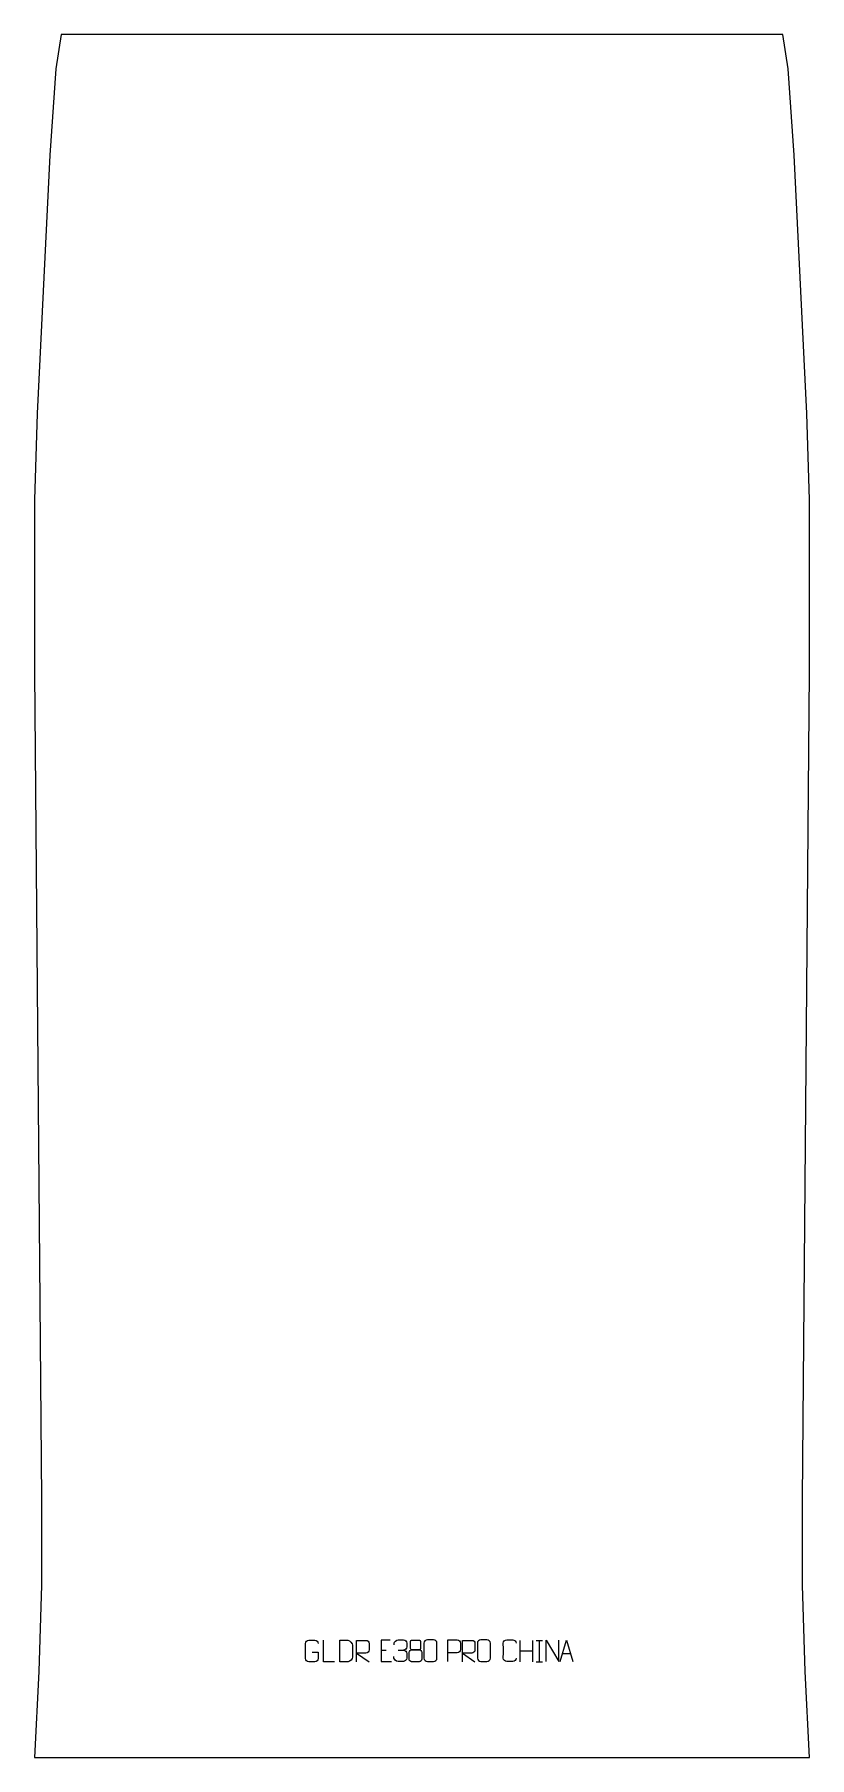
# Model space of a CAD drawing. Header units: millimetres. Extents: x -450 to 450, y -1569 to 431.
import ezdxf

# ---------------------------------------------------------------- set-up
doc = ezdxf.new("R2010")
doc.units = ezdxf.units.MM
doc.header["$MEASUREMENT"] = 0
doc.layers.add('layer 1', color=7, linetype='Continuous')

msp = doc.modelspace()

# ---------------------------------------------------------------- linework, layer by layer
at = {"layer": 'layer 1', "color": 242, "lineweight": 9}
msp.add_open_spline([(431.9994, 291.2498), (431.9994, 291.2498), (446.9995, -8.7504), (446.9995, -8.7504), (446.9995, -8.7504), (446.9995, -8.7504), (449.9995, -108.7505), (449.9995, -108.7505), (449.9995, -108.7505), (449.9995, -108.7505), (449.9995, -308.7507), (449.9995, -308.7507), (449.9995, -308.7507), (449.9995, -308.7507), (441.9996, -1268.7495), (441.9996, -1268.7495), (441.9996, -1268.7495), (441.9996, -1268.7495), (441.9996, -1368.7492), (441.9996, -1368.7492), (441.9996, -1368.7492), (441.9996, -1368.7492), (444.9996, -1468.7493), (444.9996, -1468.7493), (444.9996, -1468.7493), (444.9996, -1468.7493), (449.9995, -1568.7494), (449.9995, -1568.7494), (449.9995, -1568.7494), (449.9995, -1568.7494), (-449.9995, -1568.7494), (-449.9995, -1568.7494), (-449.9995, -1568.7494), (-449.9995, -1568.7494), (-444.9996, -1468.7493), (-444.9996, -1468.7493), (-444.9996, -1468.7493), (-444.9996, -1468.7493), (-441.9996, -1368.7492), (-441.9996, -1368.7492), (-441.9996, -1368.7492), (-441.9996, -1368.7492), (-441.9996, -1268.7495), (-441.9996, -1268.7495), (-441.9996, -1268.7495), (-441.9996, -1268.7495), (-449.9995, -308.7507), (-449.9995, -308.7507), (-449.9995, -308.7507), (-449.9995, -308.7507), (-449.9995, -108.7505), (-449.9995, -108.7505), (-449.9995, -108.7505), (-449.9995, -108.7505), (-446.9995, -8.7504), (-446.9995, -8.7504), (-446.9995, -8.7504), (-446.9995, -8.7504), (-431.9994, 291.2498), (-431.9994, 291.2498), (-431.9994, 291.2498), (-431.9994, 291.2498), (-424.9993, 391.2486), (-424.9993, 391.2486), (-424.9993, 391.2486), (-424.9993, 391.2486), (-418.9993, 431.2492), (-418.9993, 431.2492), (-418.9993, 431.2492), (-418.9993, 431.2492), (418.9993, 431.2492), (418.9993, 431.2492), (418.9993, 431.2492), (418.9993, 431.2492), (424.9993, 391.2486), (424.9993, 391.2486), (424.9993, 391.2486), (424.9993, 391.2486), (431.9994, 291.2498), (431.9994, 291.2498)], degree=3, knots=[0, 0, 0, 0, 0.047619048, 0.047619048, 0.047619048, 0.047619048, 0.095238095, 0.095238095, 0.095238095, 0.095238095, 0.142857143, 0.142857143, 0.142857143, 0.142857143, 0.19047619, 0.19047619, 0.19047619, 0.19047619, 0.238095238, 0.238095238, 0.238095238, 0.238095238, 0.285714286, 0.285714286, 0.285714286, 0.285714286, 0.333333333, 0.333333333, 0.333333333, 0.333333333, 0.380952381, 0.380952381, 0.380952381, 0.380952381, 0.428571429, 0.428571429, 0.428571429, 0.428571429, 0.476190476, 0.476190476, 0.476190476, 0.476190476, 0.523809524, 0.523809524, 0.523809524, 0.523809524, 0.571428571, 0.571428571, 0.571428571, 0.571428571, 0.619047619, 0.619047619, 0.619047619, 0.619047619, 0.666666667, 0.666666667, 0.666666667, 0.666666667, 0.714285714, 0.714285714, 0.714285714, 0.714285714, 0.761904762, 0.761904762, 0.761904762, 0.761904762, 0.80952381, 0.80952381, 0.80952381, 0.80952381, 0.857142857, 0.857142857, 0.857142857, 0.857142857, 0.904761905, 0.904761905, 0.904761905, 0.904761905, 1, 1, 1, 1], dxfattribs=at)
at = {"layer": 'layer 1', "color": 250, "lineweight": 9}
for points, knots in [([(-127.7073, -1446.5743), (-127.7073, -1446.5743), (-120.5392, -1446.5743), (-120.5392, -1446.5743), (-120.5392, -1446.5743), (-120.5392, -1446.5743), (-120.5392, -1453.7424), (-120.5392, -1453.7424), (-120.5392, -1453.7424), (-120.6789, -1456.0658), (-122.3561, -1457.5454), (-124.5039, -1457.5562), (-124.5039, -1457.5562), (-126.8357, -1457.5558), (-129.1677, -1457.5558), (-131.4992, -1457.5562), (-131.4992, -1457.5562), (-133.4241, -1457.6616), (-135.3963, -1455.7771), (-135.3851, -1453.7598), (-135.3851, -1453.7598), (-135.3847, -1447.9897), (-135.3847, -1442.22), (-135.3851, -1436.4507), (-135.3851, -1436.4507), (-135.3809, -1434.3126), (-133.6341, -1432.5934), (-131.4818, -1432.6068), (-131.4818, -1432.6068), (-129.1561, -1432.6068), (-126.83, -1432.6068), (-124.5039, -1432.6068), (-124.5039, -1432.6068), (-122.5572, -1432.5714), (-120.5658, -1434.0629), (-120.5392, -1436.5006)], [0, 0, 0, 0, 0.1, 0.1, 0.1, 0.1, 0.2, 0.2, 0.2, 0.2, 0.3, 0.3, 0.3, 0.3, 0.4, 0.4, 0.4, 0.4, 0.5, 0.5, 0.5, 0.5, 0.6, 0.6, 0.6, 0.6, 0.7, 0.7, 0.7, 0.7, 0.8, 0.8, 0.8, 0.8, 1, 1, 1, 1]), ([(-101.4877, -1457.5601), (-101.4877, -1457.5601), (-114.4368, -1457.5601), (-114.4368, -1457.5601), (-114.4368, -1457.5601), (-114.4368, -1457.5601), (-114.4368, -1432.6065), (-114.4368, -1432.6065)], [0, 0, 0, 0, 0.333333333, 0.333333333, 0.333333333, 0.333333333, 1, 1, 1, 1]), ([(-95.3544, -1457.5669), (-93.0226, -1457.5665), (-88.0724, -1457.5905), (-85.7409, -1457.5908), (-85.7409, -1457.5908), (-83.8159, -1457.6962), (-80.4973, -1454.1546), (-80.5085, -1452.1373), (-80.5085, -1452.1373), (-80.5089, -1446.3672), (-80.5089, -1444.1975), (-80.5085, -1438.4282), (-80.5085, -1438.4282), (-80.5128, -1436.2901), (-83.8873, -1432.63), (-86.0397, -1432.6435), (-86.0397, -1432.6435), (-88.3654, -1432.6435), (-93.0897, -1432.6435), (-95.4158, -1432.6435), (-95.4158, -1432.6435), (-95.4154, -1438.3904), (-95.3541, -1451.8196), (-95.3544, -1457.5669)], [0, 0, 0, 0, 0.142857143, 0.142857143, 0.142857143, 0.142857143, 0.285714286, 0.285714286, 0.285714286, 0.285714286, 0.428571429, 0.428571429, 0.428571429, 0.428571429, 0.571428571, 0.571428571, 0.571428571, 0.571428571, 0.714285714, 0.714285714, 0.714285714, 0.714285714, 1, 1, 1, 1]), ([(-76.1252, -1457.6664), (-76.1252, -1457.6664), (-76.1252, -1432.7129), (-76.1252, -1432.7129), (-76.1252, -1432.7129), (-72.5304, -1432.7129), (-68.9349, -1432.7129), (-65.3397, -1432.7129), (-65.3397, -1432.7129), (-63.0144, -1432.7506), (-61.4571, -1434.2406), (-61.4612, -1436.607), (-61.4612, -1436.607), (-61.4616, -1438.6425), (-61.4616, -1441.7019), (-61.4612, -1443.7379), (-61.4612, -1443.7379), (-61.4677, -1445.6134), (-63.28, -1447.5552), (-65.2895, -1447.5743), (-65.2895, -1447.5743), (-65.2895, -1447.5743), (-76.1252, -1447.5743), (-76.1252, -1447.5743), (-76.1252, -1447.5743), (-76.1252, -1447.5743), (-61.4705, -1457.6664), (-61.4705, -1457.6664)], [0, 0, 0, 0, 0.125, 0.125, 0.125, 0.125, 0.25, 0.25, 0.25, 0.25, 0.375, 0.375, 0.375, 0.375, 0.5, 0.5, 0.5, 0.5, 0.625, 0.625, 0.625, 0.625, 0.75, 0.75, 0.75, 0.75, 1, 1, 1, 1]), ([(-37.0663, -1432.3243), (-37.0663, -1432.3243), (-47.5723, -1432.3243), (-47.5723, -1432.3243), (-47.5723, -1432.3243), (-47.5723, -1432.3243), (-47.5723, -1457.2779), (-47.5723, -1457.2779), (-47.5723, -1457.2779), (-47.5723, -1457.2779), (-35.4408, -1457.2779), (-35.4408, -1457.2779)], [0, 0, 0, 0, 0.25, 0.25, 0.25, 0.25, 0.5, 0.5, 0.5, 0.5, 1, 1, 1, 1]), ([(-32.5028, -1437.9445), (-32.5028, -1437.9445), (-32.5028, -1436.0873), (-32.5028, -1436.0873), (-32.5028, -1436.0873), (-32.5171, -1434.3454), (-29.8526, -1432.2273), (-27.7935, -1432.25), (-27.7935, -1432.25), (-25.7294, -1432.25), (-23.6654, -1432.25), (-21.6017, -1432.25), (-21.6017, -1432.25), (-19.4072, -1432.2412), (-17.8089, -1434.088), (-17.7645, -1436.0001), (-17.7645, -1436.0001), (-17.7649, -1437.4352), (-17.7649, -1438.8703), (-17.7645, -1440.3058), (-17.7645, -1440.3058), (-17.8131, -1441.9593), (-19.4157, -1444.1893), (-21.614, -1444.1793), (-21.614, -1444.1793), (-19.4103, -1444.1905), (-17.8023, -1445.9937), (-17.7483, -1448.0532), (-17.7483, -1448.0532), (-17.7487, -1449.8379), (-17.7487, -1451.6226), (-17.7483, -1453.4077), (-17.7483, -1453.4077), (-17.7382, -1455.4691), (-19.7931, -1457.2322), (-21.614, -1457.2241), (-21.614, -1457.2241), (-23.6793, -1457.2238), (-25.7445, -1457.2238), (-27.8101, -1457.2241), (-27.8101, -1457.2241), (-29.9787, -1457.2126), (-32.5097, -1454.8124), (-32.5283, -1453.3506), (-32.5283, -1453.3506), (-32.5283, -1453.3506), (-32.5283, -1451.442), (-32.5283, -1451.442)], [0, 0, 0, 0, 0.076923077, 0.076923077, 0.076923077, 0.076923077, 0.153846154, 0.153846154, 0.153846154, 0.153846154, 0.230769231, 0.230769231, 0.230769231, 0.230769231, 0.307692308, 0.307692308, 0.307692308, 0.307692308, 0.384615385, 0.384615385, 0.384615385, 0.384615385, 0.461538462, 0.461538462, 0.461538462, 0.461538462, 0.538461538, 0.538461538, 0.538461538, 0.538461538, 0.615384615, 0.615384615, 0.615384615, 0.615384615, 0.692307692, 0.692307692, 0.692307692, 0.692307692, 0.769230769, 0.769230769, 0.769230769, 0.769230769, 0.846153846, 0.846153846, 0.846153846, 0.846153846, 1, 1, 1, 1]), ([(-13.5342, -1434.0805), (-13.5342, -1436.2935), (-13.5342, -1439.9758), (-13.5342, -1442.1891), (-13.5342, -1442.1891), (-13.5192, -1442.6965), (-12.7118, -1443.6279), (-12.0117, -1443.6267), (-12.0117, -1443.6267), (-9.0418, -1443.6265), (-6.0716, -1443.7114), (-3.1012, -1443.7117), (-3.1012, -1443.7117), (-2.3041, -1443.7075), (-1.5834, -1442.9172), (-1.586, -1442.1965), (-1.586, -1442.1965), (-1.5863, -1439.9805), (-1.5863, -1436.2958), (-1.586, -1434.0805), (-1.586, -1434.0805), (-1.6045, -1433.3697), (-2.2159, -1432.6093), (-3.0498, -1432.6167), (-3.0498, -1432.6167), (-6.0669, -1432.617), (-9.0838, -1432.617), (-12.1004, -1432.6167), (-12.1004, -1432.6167), (-12.7268, -1432.6091), (-13.5509, -1433.3201), (-13.5342, -1434.0805)], [0, 0, 0, 0, 0.111111111, 0.111111111, 0.111111111, 0.111111111, 0.222222222, 0.222222222, 0.222222222, 0.222222222, 0.333333333, 0.333333333, 0.333333333, 0.333333333, 0.444444444, 0.444444444, 0.444444444, 0.444444444, 0.555555556, 0.555555556, 0.555555556, 0.555555556, 0.666666667, 0.666666667, 0.666666667, 0.666666667, 0.777777778, 0.777777778, 0.777777778, 0.777777778, 1, 1, 1, 1]), ([(6.2811, -1432.2377), (8.6472, -1432.2377), (11.0137, -1432.2377), (13.3802, -1432.2377), (13.3802, -1432.2377), (15.3607, -1432.2021), (17.3867, -1433.6964), (17.4138, -1436.1385), (17.4138, -1436.1385), (17.4134, -1441.8959), (17.4134, -1447.6537), (17.4138, -1453.4119), (17.4138, -1453.4119), (17.2717, -1455.7395), (15.5653, -1457.2218), (13.3802, -1457.2326), (13.3802, -1457.2326), (11.0078, -1457.2322), (8.6354, -1457.2322), (6.2634, -1457.2326), (6.2634, -1457.2326), (4.3049, -1457.3382), (2.2985, -1455.4503), (2.3099, -1453.4293), (2.3099, -1453.4293), (2.3103, -1447.6487), (2.3103, -1441.8684), (2.3099, -1436.0886), (2.3099, -1436.0886), (2.3142, -1433.9466), (4.0913, -1432.2241), (6.2811, -1432.2377)], [0, 0, 0, 0, 0.111111111, 0.111111111, 0.111111111, 0.111111111, 0.222222222, 0.222222222, 0.222222222, 0.222222222, 0.333333333, 0.333333333, 0.333333333, 0.333333333, 0.444444444, 0.444444444, 0.444444444, 0.444444444, 0.555555556, 0.555555556, 0.555555556, 0.555555556, 0.666666667, 0.666666667, 0.666666667, 0.666666667, 0.777777778, 0.777777778, 0.777777778, 0.777777778, 1, 1, 1, 1]), ([(30.0814, -1457.252), (30.0814, -1457.252), (30.0814, -1432.2984), (30.0814, -1432.2984), (30.0814, -1432.2984), (33.6764, -1432.2984), (37.2717, -1432.2984), (40.8671, -1432.2984), (40.8671, -1432.2984), (43.1923, -1432.3363), (44.7497, -1433.8264), (44.7455, -1436.1925), (44.7455, -1436.1925), (44.7451, -1438.2282), (44.7451, -1441.2875), (44.7455, -1443.3235), (44.7455, -1443.3235), (44.739, -1445.1989), (42.9268, -1447.1408), (40.9172, -1447.1599), (40.9172, -1447.1599), (40.9172, -1447.1599), (30.0814, -1447.1599), (30.0814, -1447.1599)], [0, 0, 0, 0, 0.142857143, 0.142857143, 0.142857143, 0.142857143, 0.285714286, 0.285714286, 0.285714286, 0.285714286, 0.428571429, 0.428571429, 0.428571429, 0.428571429, 0.571428571, 0.571428571, 0.571428571, 0.571428571, 0.714285714, 0.714285714, 0.714285714, 0.714285714, 1, 1, 1, 1]), ([(46.8748, -1457.6664), (46.8748, -1457.6664), (46.8748, -1432.7129), (46.8748, -1432.7129), (46.8748, -1432.7129), (50.4696, -1432.7129), (54.0651, -1432.7129), (57.6603, -1432.7129), (57.6603, -1432.7129), (59.9856, -1432.7506), (61.5429, -1434.2406), (61.5388, -1436.607), (61.5388, -1436.607), (61.5384, -1438.6425), (61.5384, -1441.7019), (61.5388, -1443.7379), (61.5388, -1443.7379), (61.5323, -1445.6134), (59.72, -1447.5552), (57.7105, -1447.5743), (57.7105, -1447.5743), (57.7105, -1447.5743), (46.8748, -1447.5743), (46.8748, -1447.5743), (46.8748, -1447.5743), (46.8748, -1447.5743), (61.5295, -1457.6664), (61.5295, -1457.6664)], [0, 0, 0, 0, 0.125, 0.125, 0.125, 0.125, 0.25, 0.25, 0.25, 0.25, 0.375, 0.375, 0.375, 0.375, 0.5, 0.5, 0.5, 0.5, 0.625, 0.625, 0.625, 0.625, 0.75, 0.75, 0.75, 0.75, 1, 1, 1, 1]), ([(68.2811, -1432.2377), (70.6472, -1432.2377), (73.0137, -1432.2377), (75.3802, -1432.2377), (75.3802, -1432.2377), (77.3607, -1432.2021), (79.3867, -1433.6964), (79.4138, -1436.1385), (79.4138, -1436.1385), (79.4134, -1441.8959), (79.4134, -1447.6537), (79.4138, -1453.4119), (79.4138, -1453.4119), (79.2717, -1455.7395), (77.5653, -1457.2218), (75.3802, -1457.2326), (75.3802, -1457.2326), (73.0078, -1457.2322), (70.6354, -1457.2322), (68.2634, -1457.2326), (68.2634, -1457.2326), (66.3049, -1457.3382), (64.2985, -1455.4503), (64.3099, -1453.4293), (64.3099, -1453.4293), (64.3103, -1447.6487), (64.3103, -1441.8684), (64.3099, -1436.0886), (64.3099, -1436.0886), (64.3142, -1433.9466), (66.0913, -1432.2241), (68.2811, -1432.2377)], [0, 0, 0, 0, 0.111111111, 0.111111111, 0.111111111, 0.111111111, 0.222222222, 0.222222222, 0.222222222, 0.222222222, 0.333333333, 0.333333333, 0.333333333, 0.333333333, 0.444444444, 0.444444444, 0.444444444, 0.444444444, 0.555555556, 0.555555556, 0.555555556, 0.555555556, 0.666666667, 0.666666667, 0.666666667, 0.666666667, 0.777777778, 0.777777778, 0.777777778, 0.777777778, 1, 1, 1, 1]), ([(109.2848, -1453.396), (109.145, -1455.7194), (107.4678, -1457.199), (105.3201, -1457.2098), (105.3201, -1457.2098), (102.9882, -1457.2094), (100.6563, -1457.2094), (98.3248, -1457.2098), (98.3248, -1457.2098), (96.3998, -1457.3152), (94.4277, -1455.4307), (94.4389, -1453.4134), (94.4389, -1453.4134), (94.4393, -1447.6433), (94.4393, -1441.8736), (94.4389, -1436.1043), (94.4389, -1436.1043), (94.4431, -1433.9662), (96.1898, -1432.247), (98.3422, -1432.2605), (98.3422, -1432.2605), (100.6679, -1432.2605), (102.994, -1432.2605), (105.3201, -1432.2605), (105.3201, -1432.2605), (107.2667, -1432.225), (109.2581, -1433.7165), (109.2848, -1436.1541)], [0, 0, 0, 0, 0.125, 0.125, 0.125, 0.125, 0.25, 0.25, 0.25, 0.25, 0.375, 0.375, 0.375, 0.375, 0.5, 0.5, 0.5, 0.5, 0.625, 0.625, 0.625, 0.625, 0.75, 0.75, 0.75, 0.75, 1, 1, 1, 1]), ([(144.2015, -1457.3899), (144.2015, -1457.3899), (144.2015, -1432.4364), (144.2015, -1432.4364), (144.2015, -1432.4364), (144.2015, -1432.4364), (158.8563, -1457.3899), (158.8563, -1457.3899), (158.8563, -1457.3899), (158.8563, -1457.3899), (158.8563, -1432.4364), (158.8563, -1432.4364)], [0, 0, 0, 0, 0.25, 0.25, 0.25, 0.25, 0.5, 0.5, 0.5, 0.5, 1, 1, 1, 1]), ([(160.2861, -1457.3899), (160.2861, -1457.3899), (167.6571, -1432.4364), (167.6571, -1432.4364), (167.6571, -1432.4364), (167.6571, -1432.4364), (175.227, -1457.3899), (175.227, -1457.3899)], [0, 0, 0, 0, 0.333333333, 0.333333333, 0.333333333, 0.333333333, 1, 1, 1, 1]), ([(-14.993, -1446.5987), (-14.993, -1449.7695), (-14.993, -1451.4716), (-14.993, -1454.643), (-14.993, -1454.643), (-15.0015, -1455.8649), (-13.3036, -1457.5576), (-12.051, -1457.5661), (-12.051, -1457.5661), (-9.0679, -1457.5658), (-6.0846, -1457.5658), (-3.1012, -1457.5661), (-3.1012, -1457.5661), (-1.7779, -1457.5544), (-0.1575, -1455.9328), (-0.1686, -1454.6336), (-0.1686, -1454.6336), (-0.1689, -1451.4654), (-0.1689, -1449.7666), (-0.1686, -1446.5987), (-0.1686, -1446.5987), (-0.2383, -1445.2183), (-1.8161, -1443.6397), (-3.1215, -1443.6458), (-3.1215, -1443.6458), (-6.0981, -1443.6461), (-9.0747, -1443.6461), (-12.051, -1443.6458), (-12.051, -1443.6458), (-13.1305, -1443.6394), (-14.9768, -1445.2183), (-14.993, -1446.5987)], [0, 0, 0, 0, 0.111111111, 0.111111111, 0.111111111, 0.111111111, 0.222222222, 0.222222222, 0.222222222, 0.222222222, 0.333333333, 0.333333333, 0.333333333, 0.333333333, 0.444444444, 0.444444444, 0.444444444, 0.444444444, 0.555555556, 0.555555556, 0.555555556, 0.555555556, 0.666666667, 0.666666667, 0.666666667, 0.666666667, 0.777777778, 0.777777778, 0.777777778, 0.777777778, 1, 1, 1, 1])]:
    msp.add_open_spline(points, degree=3, knots=knots, dxfattribs=at)
for points in [[(113.5401, -1432.8549), (113.5401, -1432.8549), (113.5401, -1457.6324), (113.5401, -1457.6324)], [(128.1834, -1432.8549), (128.1834, -1432.8549), (128.1834, -1457.8084), (128.1834, -1457.8084)], [(132.5993, -1432.8549), (132.5993, -1432.8549), (139.7674, -1432.8549), (139.7674, -1432.8549)], [(136.1833, -1432.8549), (136.1833, -1432.8549), (136.1833, -1457.8084), (136.1833, -1457.8084)], [(-47.5723, -1444.204), (-47.5723, -1444.204), (-41.7227, -1444.204), (-41.7227, -1444.204)], [(-27.7931, -1444.1897), (-27.7931, -1444.1897), (-21.5967, -1444.1897), (-21.5967, -1444.1897)], [(113.5401, -1444.7372), (113.5401, -1444.7372), (128.1834, -1444.7368), (128.1834, -1444.7368)], [(132.5993, -1457.8084), (132.5993, -1457.8084), (139.7674, -1457.8084), (139.7674, -1457.8084)], [(163.0087, -1448.1405), (163.0087, -1448.1405), (172.5044, -1448.1405), (172.5044, -1448.1405)]]:
    msp.add_open_spline(points, degree=3, dxfattribs=at)

doc.saveas('drawing.dxf')
